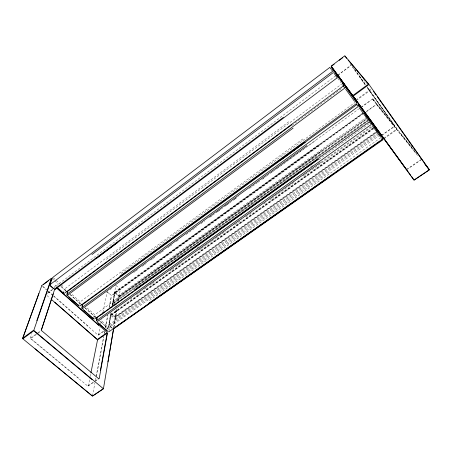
<?xml version="1.0" encoding="UTF-8"?>
<svg xmlns="http://www.w3.org/2000/svg" width="452" height="452" viewBox="0 0 452 452"><rect width="100%" height="100%" fill="white"/><g stroke="black" fill="none" stroke-linecap="round" stroke-linejoin="round"><path stroke-width="0.34" stroke-dasharray="2.26 1.69" d="M113.814 327.327L116.893 309.168M118.384 300.365L119.085 296.218L321.818 150.544M113.938 327.44L117.051 308.58M118.441 300.817L120.249 289.472M112.955 328.74L114.61 319.061M115.023 316.643L116.254 309.428M117.667 301.145L118.469 296.455M109.152 330.711L109.525 328.627M107.779 331.152L108.254 328.542M108.322 328.225L111.13 312.739M112.582 304.721L114.712 292.195M109.395 323.027L110.842 315.033L374.318 127.662M112.655 304.993L112.927 303.495L368.815 120.051M113.605 299.744L114.91 292.551L363.063 113.288M109.073 325.265L110.813 315.626M112.599 305.767L112.904 304.083M113.316 301.8L114.881 293.128M110.864 312.824L108.068 328.208L106.632 329.265M112.215 305.405L115.859 285.365M92.468 395.963L94.937 382.833M95.423 380.279L95.982 377.301M96.112 376.612L103.649 336.52M104.22 333.491L104.61 331.412M105.265 327.949L107.678 315.095M109.113 307.49L111.322 295.738M96.479 376.098L103.887 336.621M104.446 333.616L104.836 331.536M105.57 327.615L107.915 315.117M109.339 307.529L111.548 295.755M88.321 386.053L89.976 377.573M90.23 376.482L90.779 373.572M98.491 335.152L100.061 327.135M100.694 323.965L101.61 319.541M102.497 315.117L102.909 313.044M102.999 312.253L107.147 291.693M94.852 317.976L95.299 315.925M93.451 318.4L94.01 315.841M80.592 303.416L80.722 302.913M78.767 305.343L79.416 302.823M65.263 291.325L65.789 289.579M98.463 335.022L104.22 330.96M114.751 292.828L363.589 112.814M63.399 292.986L64.286 290.065M112.763 303.778L113 303.354M88.264 385.946L98.898 378.663M110.672 315.321L373.12 128.402M56.234 286.274L56.427 285.692L335.842 75.704M54.89 286.178L54.11 288.534L47.59 293.371M30.352 338L31.945 333.39M47.251 293.348L52.698 289.257M337.797 75.094L351.317 64.941M337.966 75.331L351.023 65.523M65.286 288.461L288.997 121.588M106.293 259.397L341.836 83.897M291.845 125.47L342.243 88.033M30.651 338.017L37.414 333.067M37.776 332.802L41.364 330.18M355.973 99.994L370.804 89.14M302.778 138.973L80.219 301.8L71.066 293.63M36.505 334.407L30.86 338.531L78.834 378.301M37.991 333.316L41.578 330.694M356.351 100.513L371.188 89.665M121.074 273.426L355.249 102.299M210.519 216.632L212.225 215.395M216.779 212.09L218.485 210.847M219.056 210.434L220.779 209.169M225.316 205.892L227.028 204.632M227.588 204.236L229.3 202.976M233.848 199.677L236.707 197.62M263.058 178.483L264.77 177.246M271.612 172.274L273.319 171.031M275.438 169.494L277.132 168.263M277.697 167.856L358.843 108.915M361.125 107.282L372.634 98.903M110.169 289.602L111.616 288.551M133.668 272.539L135.38 271.296M135.95 270.884L137.662 269.641M142.227 266.33L143.934 265.087M144.504 264.669L146.216 263.431M150.782 260.115L152.493 258.872M153.064 258.459L154.776 257.216M159.336 253.905L161.048 252.662M161.618 252.244L164.522 250.137M167.895 247.69L169.607 246.447M170.178 246.035L173.065 243.939M176.45 241.481L178.161 240.238M186.156 234.43L196.417 226.983M200.954 223.689L204.931 220.796M209.485 217.497L215.175 213.367M215.74 212.954L217.446 211.711M218.017 211.299L223.706 207.169M224.277 206.756L225.983 205.519M226.548 205.106L232.243 200.97M232.808 200.558L234.52 199.315M235.091 198.903L238.509 196.422M249.464 188.467L255.171 184.326M255.742 183.913L257.454 182.67M258.024 182.252L261.448 179.772M262.019 179.354L266.431 176.15M267.002 175.732L276.087 169.138M276.652 168.732L315.637 140.425M361.182 107.356L370.719 100.434M114.622 292.167L317.869 145.278M151.991 265.431L362.063 113.638M363.916 113.266L111.458 295.563L107.271 291.704M366.838 111.158L376.369 104.276L372.64 99.039M112.994 294.715L319.626 145.538M366.03 112.039L374.601 105.853M366.741 117.136L118.69 295.512L116.079 293.088M366.069 118.865L119.119 296.309L114.836 292.274M119.17 296.506L367.465 118.141M113.339 301.213L367.16 118.961M316.185 155.883L94.79 314.818L86.253 307.19M368.482 119.582L113.825 302.235L116.057 304.286M135.487 287.105L368.284 120.187M113.593 303.529L369.098 120.435M319.016 159.46L369.657 123.249M196.84 248.193L199.134 246.549M310.79 166.805L312.501 165.579M321.078 162.268L371.595 126.255M130.227 299.122L131.95 297.896M136.544 294.625L138.267 293.399M138.843 292.986L142.29 290.534M144.357 289.06L146.634 287.438M150.058 284.997L151.77 283.777M152.341 283.37L155.77 280.929M169.856 270.895L171.579 269.669M172.155 269.262L175.602 266.804M176.173 266.397L177.896 265.166M178.472 264.759L181.919 262.307M199.213 249.984L200.937 248.758M201.445 248.397L204.948 245.899M205.462 245.532L208.909 243.074M209.485 242.667L211.259 241.402M211.785 241.029L215.271 238.543M215.802 238.164L221.582 234.051M222.118 233.667L225.565 231.209M234.757 224.667L241.645 219.757M245.6 216.943L249.018 214.508M249.589 214.101L251.301 212.881M263.844 203.948L265.556 202.728M269.787 199.711L271.511 198.484M272.087 198.072L277.827 193.981M278.404 193.575L288.167 186.619M288.743 186.207L294.484 182.116M303.128 175.964L304.834 174.749M305.399 174.348L372.03 126.882M373.375 127.543L111.774 313.682L114.531 316.18M111.531 315.044L374.601 128.046M115.079 316.677L376.895 131.193M115.757 316.694L376.595 131.973M376.652 132.046L115.678 316.846L114.757 316.733L111.446 313.643M377.561 132.108L114.842 318.05L112.085 315.547M115.345 319.112L377.765 133.589M109.096 324.66L378.945 134.069M379.753 135.176L109.61 325.756L112.441 328.293M98.208 334.96L103.841 330.988M106.18 329.338L107.785 328.208L98.802 320.202M381.539 135.272L394.528 126.114M329.231 172.342L109.011 327.525L100.909 320.293M381.646 135.425L394.958 126.351L372.714 98.886M149.55 300.456L380.963 137.577M383.714 138.261L396.873 129.018L367.109 87.163M384.047 138.713L397.206 129.47M87.993 385.895L94.677 381.352M95.231 380.974L98.57 378.708M406.512 169.517L420.902 159.742M406.614 169.658L421.53 159.601M108.039 328.276L99.519 320.756M376.476 104.288L414.829 151.686M30.674 338.768L87.824 386.127M46.935 295.506L50.11 298.32M43.087 286.512L46.302 289.337M48.42 291.195L53.183 295.388M53.715 295.851L89.202 327.05M42.415 286.269L46.567 289.918M48.251 291.399L53.02 295.591M53.551 296.054L98.056 335.164M56.121 286.523L55.082 285.596A0.96 0.774 12.6 0 0 56.427 285.692M51.867 278.251L58.681 284.325M60.771 286.195L65.483 290.399M70.043 294.433L80.145 303.473M84.982 307.784L95.412 317.095M61.472 286.907L65.681 290.659M69.89 294.416L80.428 303.812M85.055 307.942L95.683 317.417M109.277 325.7L112.249 328.367M111.836 328.09L109.282 325.802L108.926 324.954M53.302 277.754L59.619 283.398M61.319 284.918L63.303 286.692M111.09 315.632L114.407 318.637M113.169 304.094L114.554 305.366M115.011 305.784L116.396 307.055M113.508 302.207L114.887 303.473M115.345 303.891L116.718 305.156M114.322 303.038L113.181 301.495M107.135 291.879L109.231 293.817M115.141 293.145L118.277 296.06M115.983 285.381L120.159 289.28M111.458 313.739L111.113 312.914M363.572 79.535L365.448 81.772M365.888 82.298L366.77 83.343M411.891 147.307L397.274 129.204L367.148 86.835M372.584 98.96L394.63 126.272M400.896 134.035L414.919 151.414M415.252 152.211L416.591 153.872M376.516 104.468L417.625 155.544M337.757 78.292L341.023 82.778M381.211 137.928L382.16 139.244M342.085 84.241L343.011 85.53M372.838 98.982L374.714 101.604M354.458 68.981L365.764 84.886M359.363 76.269L365.482 84.88M352.334 66.393L365.391 84.756M367.301 87.439L394.765 126.063M350.046 63.574L365.143 84.806M367.103 87.564L386.601 114.972"/><path stroke-width="0.68" d="M107.955 361.888L113.576 328.706M113.621 328.598L103.418 388.822L92.75 395.98M99.18 378.68L107.429 333.152M112.305 306.942L112.554 305.563M100.389 370.459L107.175 333.135L97.502 339.927M90.908 372.9L97.496 340.124M102.768 313.592L103.033 312.259M97.027 318.078L96.479 320.654L371.369 124.441M96.722 320.395L96.994 319.106M82.479 305.094L81.84 307.626L358.295 106.502M81.823 308.688L82.078 307.665M82.332 306.654L82.456 306.151M67.568 291.794L66.839 294.275L344.842 88.044M66.834 295.359L67.201 294.116M67.416 293.365L67.563 292.873M342.39 82.756L343.627 84.467A1.13 1.017 -39.1 0 1 343.322 85.965L64.732 293.082A0.949 0.763 11.6 0 1 63.399 292.986L63.579 292.399M41.358 329.943L54.765 288.986M41.364 330.18L53.263 293.806M55.274 289.218L55.466 288.625M50.279 284.025L52.257 278.24M50.291 285.144L50.488 284.557M33.81 330.299L51.697 278.24M36.81 320.694L51.432 278.217L41.72 285.579M38.849 293.512L22.668 338.249L33.504 330.282M22.679 338.48L41.72 285.8M344.616 55.924L331.231 66.071L349.074 90.547M52.455 277.669L329.819 67.41L330.971 69.009M43.674 284.387L48.533 280.703M331.389 66.291L334.175 64.178M339.169 60.393L342.531 57.845M50.076 284.613L332.61 71.297L331.435 69.659M91.92 254.583L333.446 72.45M54.415 289.156L283.415 117.322M96.519 258.29L337.294 77.721L337.051 77.382M55.206 289.337L117.819 242.385M67.715 291.297L291.529 124.955M293.099 128.125L67.342 295.405L79.156 305.908M352.78 95.598L368.408 84.112L348.125 60.082M22.882 338.768L33.725 330.802L92.072 379.646M368.804 84.637L353.17 96.123L406.116 168.969M119.836 276.223L356.261 103.717M79.947 305.942L304.428 142.222M280.421 160.29L356.894 104.553M82.603 304.591L305.264 142.278M306.936 145.555L82.354 308.75L93.88 318.999M134.397 289.992L369.414 121.763M94.632 319.01L317.931 159.234M97.135 317.564L318.62 159.132M320.389 162.511L96.994 321.773L108.243 331.774M148.601 303.422L382.2 139.306M106.966 332.689L97.299 339.48L54.828 302.337M115.316 327.18L126.294 319.468M127.436 318.666L143.047 307.705M144.171 306.914L205.434 263.883M206.581 263.081L215.836 256.583M216.932 255.815L279.443 211.909M279.952 211.547L312.1 188.97M314.394 187.36L316.349 185.987M318.66 184.365L320.971 182.744M321.841 182.128L325.282 179.715M326.745 178.687L329.864 176.495M331.367 175.438L334.457 173.269M335.412 172.596L338.876 170.167M340.209 169.229L363.222 153.064M364.295 152.313L375.301 144.583M376.426 143.792L379.9 141.352M381.624 140.143L382.776 139.329M108.966 331.762L331.062 175.788M113.706 328.79L383.047 139.696M103.096 388.873L92.423 396.037L35.03 348.774M414.117 179.969L429.174 169.856L377.239 96.632M429.253 169.997L414.213 180.099L411.326 176.144M22.786 338.74L92.304 395.992M33.917 330.559L103.265 388.63M41.686 330.717L98.694 378.742M51.166 299.207L97.191 339.458M50.579 285.76L53.777 288.591M50.087 285.732L53.279 288.557M68.817 297.122L78.631 305.851M83.756 310.405L93.338 318.92M98.338 323.366L106.757 330.847M57.161 287.444L63.399 292.986M56.941 287.935L107.118 332.48M56.799 288.161L98.728 325.378M66.371 291.19L67.574 292.263M81.044 304.281L82.58 305.654M95.852 317.485L96.971 318.485M66.501 291.387L67.506 292.286M344.916 55.952L368.759 84.145M420.925 158.488L421.812 159.584M424.936 164.229L429.343 169.692M349.837 91.592L354.119 97.457M354.345 97.773L355.973 99.994M337.966 75.331L410.608 175.15M331.169 66.376L355.628 99.96M331.248 66.484L413.846 180.003M364.527 113.107L367.346 116.983M368.832 119.034L372.623 124.249M374.301 126.571L377.25 130.628M333.147 70.06L343.627 84.467M345.057 86.422L356.916 102.723M358.396 104.751L370.047 120.763M371.363 122.571L383.138 138.741M345.667 89.18L354.509 101.316M359.12 107.638L367.713 119.43M372.194 125.577L380.55 137.041M334.022 73.241L336.904 77.19M364.414 112.949L383.245 138.888M345.272 86.716L346.339 88.191M355.566 100.858L356.69 102.406M358.628 105.067L359.769 106.644M368.606 118.78L369.804 120.43M371.606 122.904L372.821 124.577M331.327 67.557L332.491 69.162M332.728 69.489L333.915 71.122M336.384 74.518L337.599 76.19M382.222 139.329L382.477 139.679M369.482 121.842L369.719 122.176M369.922 122.435L371.126 124.102M356.374 103.858L356.6 104.175M356.933 104.615L358.069 106.186M343.571 86.275L344.627 87.745M343.074 85.614L343.322 85.965M344.995 56.071L346.622 58.364M368.956 84.411L429.298 169.619M373.595 91.49L376.053 94.954M336.147 74.184A1.141 1.034 -40.9 0 1 336.311 74.975"/></g></svg>
